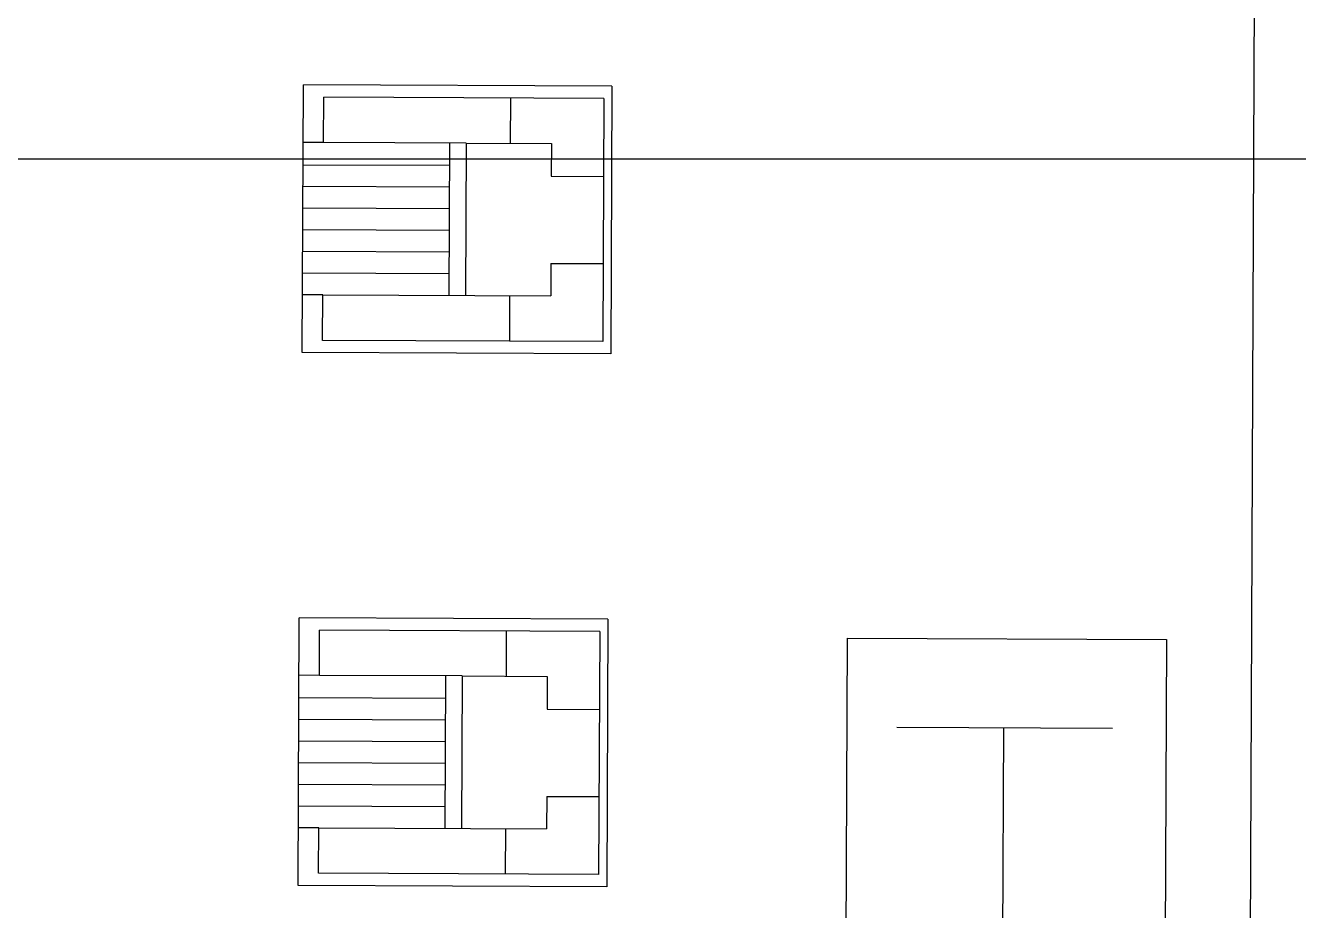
# Model space of a CAD drawing. Header units: inches. Extents: x 567115 to 582893, y 124948 to 133566.
# Drawn here: x 580470.89 to 580501.49, y 127200.69 to 127221.97 of the extents above; entities that cross this region are included whole.
import ezdxf

# ---------------------------------------------------------------- set-up
doc = ezdxf.new("R2010")
doc.units = ezdxf.units.IN
doc.header["$MEASUREMENT"] = 0
for name, color, linetype in [('BOARD', 3, 'Continuous'), ('kazeb', 15, 'Continuous'), ('LIGHTING', 3, 'Continuous')]:
    doc.layers.add(name, color=color, linetype=linetype)

# ---------------------------------------------------------------- blocks, each defined once
blk = doc.blocks.new('BOARD1')
at = {"layer": 'BOARD'}
for p, q in [((6.768, -20.787), (15.478, -20.787)), ((6.768, -30.832), (6.768, -20.787)), ((8.648, -21.452), (8.648, -20.787)), ((13.609, -21.452), (13.609, -20.787)), ((15.478, -30.832), (15.478, -20.787)), ((24.115, -20.843), (32.824, -20.843)), ((24.115, -30.888), (24.115, -20.843)), ((25.995, -21.508), (25.995, -20.843)), ((30.956, -21.508), (30.956, -20.843)), ((32.824, -30.888), (32.824, -20.843)), ((7.167, -30.566), (7.167, -21.452)), ((7.167, -21.452), (8.648, -21.452)), ((8.648, -21.452), (8.648, -28.866)), ((13.609, -21.452), (15.078, -21.452)), ((13.611, -26.093), (13.609, -21.452)), ((15.078, -30.566), (15.078, -21.452)), ((24.514, -30.622), (24.514, -21.508)), ((24.514, -21.508), (25.995, -21.508)), ((25.995, -21.508), (25.995, -28.923)), ((30.956, -21.508), (32.425, -21.508)), ((30.958, -26.15), (30.956, -21.508)), ((32.425, -30.622), (32.425, -21.508)), ((8.648, -25.565), (13.611, -25.565)), ((25.995, -25.621), (30.957, -25.621)), ((13.611, -26.093), (8.648, -26.093)), ((13.611, -26.093), (13.611, -28.866)), ((30.958, -26.15), (25.995, -26.15)), ((30.958, -26.15), (30.958, -28.923)), ((8.648, -27.527), (7.167, -27.527)), ((15.078, -27.528), (13.611, -27.528)), ((25.995, -27.584), (24.514, -27.584)), ((32.425, -27.584), (30.958, -27.584)), ((9.705, -28.866), (8.648, -28.866)), ((9.705, -28.867), (9.705, -30.566)), ((13.611, -28.866), (12.54, -28.866)), ((12.54, -28.866), (12.54, -30.566)), ((27.052, -28.923), (25.995, -28.923)), ((27.052, -28.924), (27.052, -30.622)), ((30.958, -28.923), (29.887, -28.923)), ((29.887, -28.923), (29.887, -30.622)), ((15.078, -30.566), (7.167, -30.566)), ((32.425, -30.622), (24.514, -30.622)), ((15.478, -30.832), (6.768, -30.832)), ((32.824, -30.888), (24.115, -30.888)), ((-18.618, -38.629), (14.897, -38.629)), ((14.897, -38.629), (14.897, -49.016)), ((14.897, -49.016), (-18.618, -49.016))]:
    blk.add_line(p, q, dxfattribs=at)
at = {"layer": 'BOARD', "color": 30}
for p, q in [((9.352, -25.565), (9.352, -20.787)), ((10.056, -25.565), (10.056, -20.787)), ((10.76, -25.565), (10.76, -20.787)), ((11.464, -25.565), (11.464, -20.787)), ((12.168, -25.565), (12.168, -20.787)), ((12.871, -25.565), (12.871, -20.787)), ((26.699, -25.621), (26.699, -20.843)), ((27.403, -25.621), (27.403, -20.843)), ((28.107, -25.621), (28.107, -20.843)), ((28.81, -25.621), (28.81, -20.843)), ((29.514, -25.621), (29.514, -20.843)), ((30.218, -25.621), (30.218, -20.843))]:
    blk.add_line(p, q, dxfattribs=at)
at = {"layer": 'BOARD', "color": 3}
for p, q in [((12.007, -40.247), (12.007, -47.268)), ((-15.295, -43.735), (12.007, -43.735))]:
    blk.add_line(p, q, dxfattribs=at)
at = {"layer": 'BOARD', "color": 4}
blk.add_line((98.928, -51.778), (-77.345, -51.778), dxfattribs=at)

msp = doc.modelspace()

# ---------------------------------------------------------------- hatches: boundary and pattern name
at = {"layer": 'kazeb'}
h = msp.add_hatch(dxfattribs=at)
h.set_pattern_fill('LINE', color=256, scale=150, style=2)
h.paths.add_polyline_path([(581129.066, 126991.539), (581129.066, 127606.539), (581094.066, 127606.539), (581094.066, 127691.539), (581179.066, 127691.539), (581179.066, 127606.539), (581144.066, 127606.539), (581144.066, 126991.539), (581179.066, 126991.539), (581179.066, 126929.539), (581793.066, 126929.539), (581793.065, 126991.539), (581829.066, 126991.539), (581829.066, 127606.539), (581794.066, 127606.539), (581794.066, 127691.539), (581879.066, 127691.539), (581879.066, 127606.539), (581844.066, 127606.539), (581844.066, 126991.539), (581878.065, 126991.54), (581878.066, 126929.538), (582594.066, 126929.541), (582594.066, 126991.539), (582656.066, 126991.539), (582656.066, 127591.539), (582594.066, 127591.539), (582594.066, 127664.039), (582377.066, 127664.039), (582377.066, 127924.539), (580444.066, 127924.539), (580444.066, 127691.539), (580479.566, 127691.539), (580479.566, 127606.539), (580444.066, 127606.539), (580444.066, 126991.539), (580479.066, 126991.539), (580479.066, 126929.538), (581078.566, 126929.541), (581078.566, 126991.539)])

# ---------------------------------------------------------------- block references
at = {"layer": 'LIGHTING', "linetype": 'Continuous', "ltscale": 7, "xscale": 0.738630000007106, "yscale": 0.738630000007106, "zscale": 0.738630000007106, "rotation": 89.74614928606582}
msp.add_blockref('BOARD1', (580462.066, 127196.36), dxfattribs=at)

doc.saveas('drawing.dxf')
